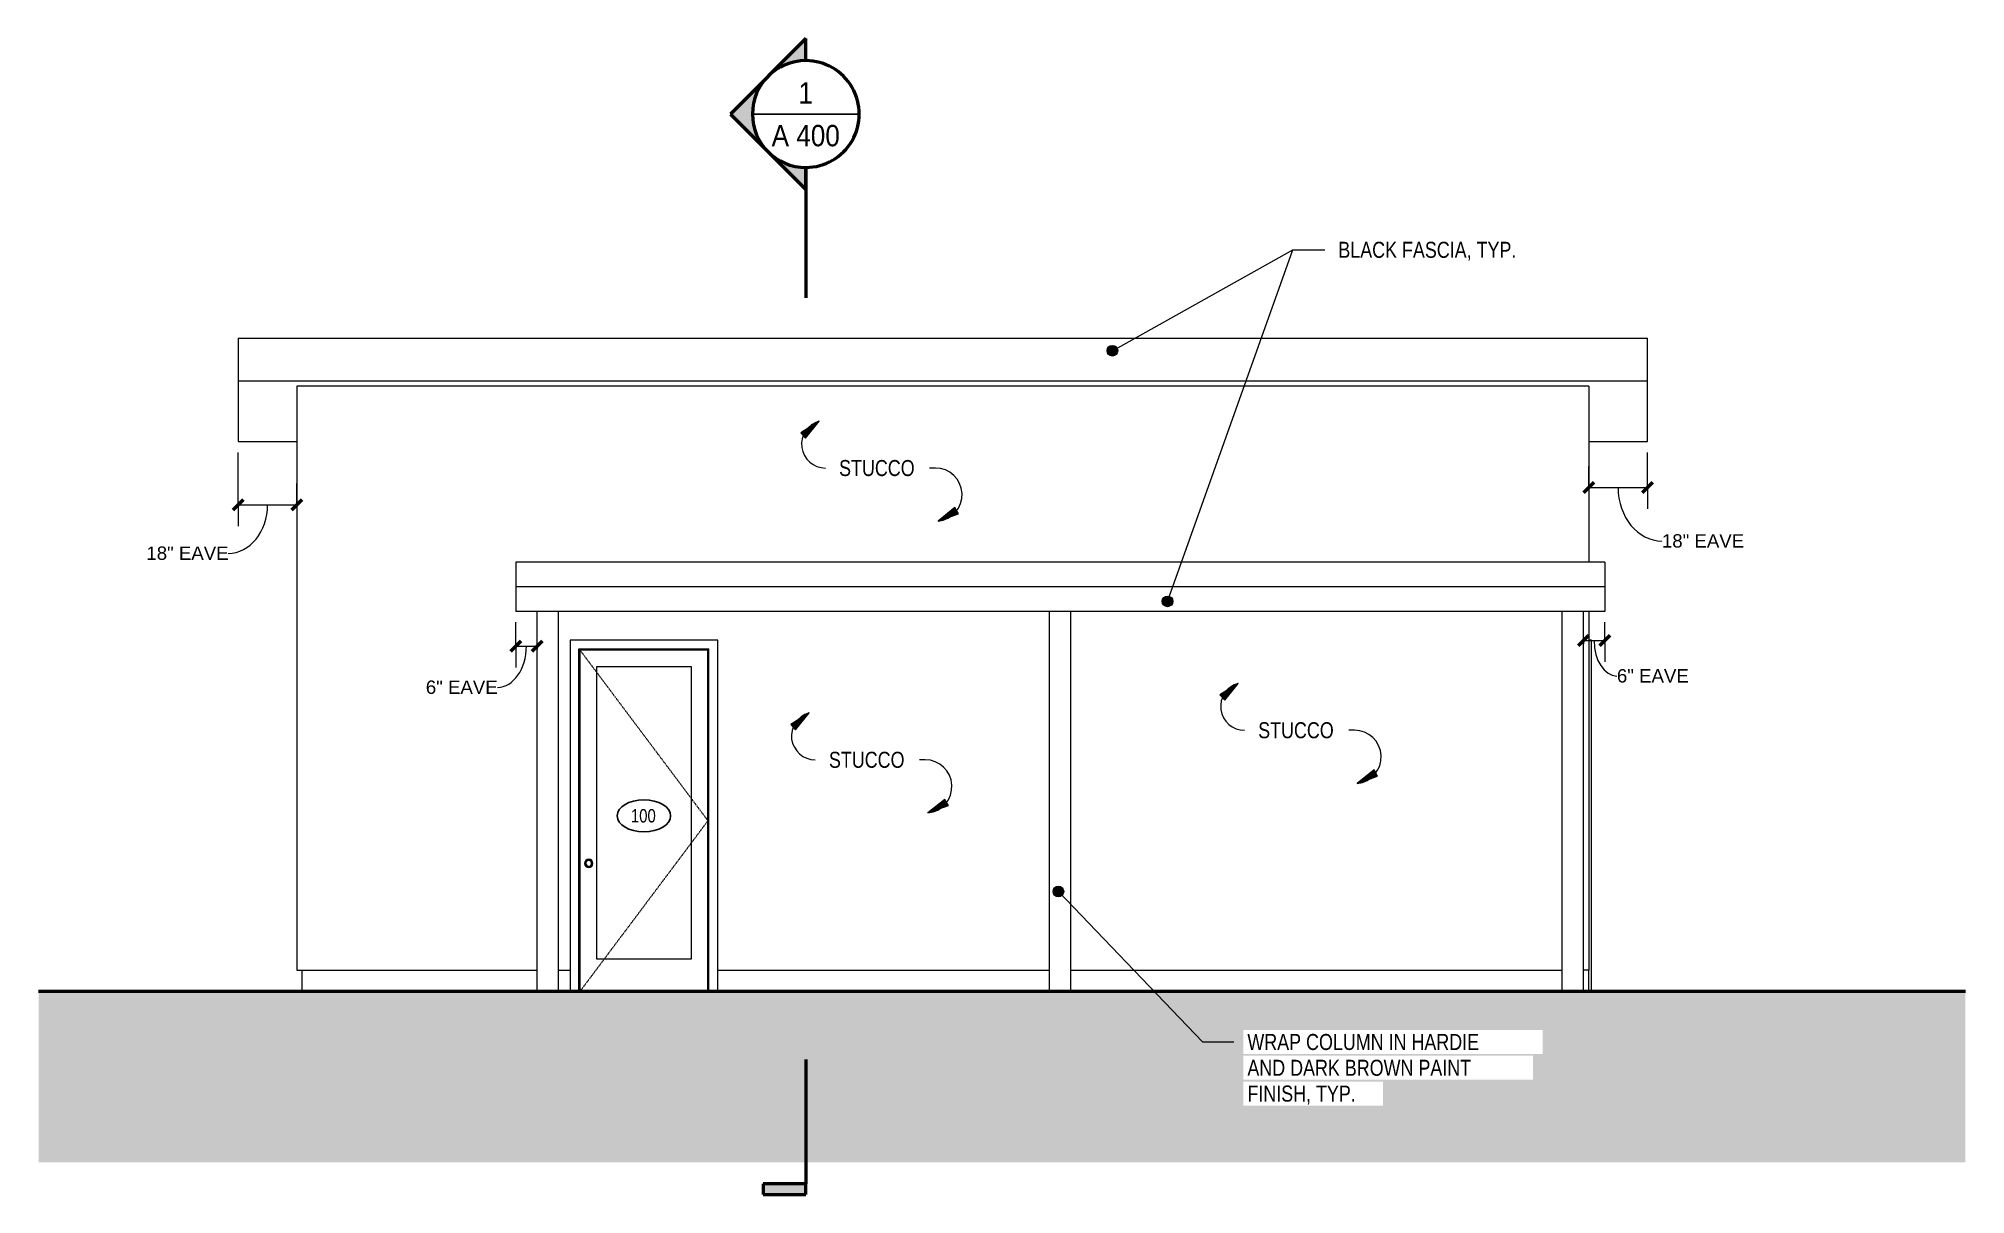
# Model space of a CAD drawing. Header units: inches. Extents: x 76 to 618, y -57 to 268.
import ezdxf

# ---------------------------------------------------------------- set-up
doc = ezdxf.new("R2010")
doc.units = ezdxf.units.IN
doc.header["$MEASUREMENT"] = 0
doc.linetypes.add('Dash 1_16_', pattern=[0.12499999999999999, 0.06249999999999999, -0.06249999999999999])
for name, color, linetype, lineweight in [('A-ANNO-DIMS', 211, 'Continuous', 13), ('A-ANNO-DIMS-48', 211, 'Continuous', 13), ('A-COLS', 52, 'Continuous', 13), ('A-DETL', 90, 'Continuous', 50), ('A-DETL-GENF', 92, 'Continuous', 18), ('A-DOOR', 31, 'Continuous', 18), ('A-DOOR-FRAM', 31, 'Continuous', 13), ('A-DOOR-IDEN', 31, 'Continuous', 25), ('A-FLOR', 192, 'Continuous', 18), ('A-ROOF', 132, 'Continuous', 18), ('A-WALL', 113, 'Continuous', 18), ('G-ANNO-SYMB', 111, 'Continuous', 13), ('G-ANNO-TEXT', 231, 'Continuous', 13)]:
    doc.layers.add(name, color=color, linetype=linetype, lineweight=lineweight)
doc.styles.add('Arial', font='arial.ttf', dxfattribs={"width": 0.875, "height": 5.999999999999995})
doc.styles.add('Arial_1', font='arial.ttf', dxfattribs={"width": 0.8, "height": 3.749999999999997})
doc.styles.add('Arial_2', font='arial.ttf', dxfattribs={"height": 3.750000000000001})
doc.styles.add('Arial_3', font='arial.ttf', dxfattribs={"width": 0.8, "height": 4.499999999999999})
doc.dimstyles.new('Linear_w__Centerline', dxfattribs={"dimscale": 12, "dimtxt": 3.825972749838638, "dimasz": 0.2500000000000001, "dimexe": 0.5000000000000001, "dimexo": 0.2500000000000001, "dimgap": 0.2500000000000001, "dimtad": 1, "dimdec": 4, "dimrnd": 0.0625, "dimzin": 3, "dimdsep": 46, "dimlunit": 4, "dimtxsty": 'Arial_2', "dimblk1": 'OBLIQUE', "dimblk2": 'OBLIQUE', "dimsah": 1, "dimcen": 0.09, "dimazin": 0, "dimtfac": 1, "dimtdec": 4, "dimtix": 1, "dimtmove": 1, "dimatfit": 3, "dimfxl": 1, "dimtvp": 1, "dimfrac": 2, "dimtolj": 1, "dimtzin": 0, "dimarcsym": 2})

# ---------------------------------------------------------------- blocks, each defined once
blk = doc.blocks.new('Full view door - 36_ x 96_-797312-WEST')
at = {"layer": 'A-DOOR', "lineweight": 13}
for p, q in [((266.9916556095567, 98.75000000000018), (225.4916556095567, 98.75000000000018)), ((225.4916556095567, 98.75000000000018), (225.4916556095567, 0)), ((266.9916556095567, 0), (266.9916556095567, 98.75000000000018)), ((227.9916556095567, 0), (227.9916556095567, 96.25000000000018)), ((227.9916556095567, 96.25000000000018), (264.4916556095567, 96.25000000000018)), ((228.2416556095567, 96.0000000000002), (228.2416556095567, -3.836930773104545e-13)), ((264.2416556095567, 96.0000000000002), (228.2416556095567, 96.0000000000002)), ((264.2416556095567, -3.836930773104545e-13), (264.2416556095567, 96.0000000000002)), ((264.4916556095567, 0), (264.4916556095567, 96.2500000000002)), ((232.9916556095564, 91.31250000000028), (259.4916556095565, 91.31250000000028)), ((232.9916556095564, 9.125000000000103), (232.9916556095564, 91.31250000000028)), ((259.4916556095565, 91.31250000000028), (259.4916556095565, 9.125000000000103)), ((259.4916556095565, 9.125000000000103), (232.9916556095564, 9.125000000000103))]:
    blk.add_line(p, q, dxfattribs=at)
at = {"layer": 'A-DOOR', "linetype": 'Dash 1_16_', "lineweight": 13}
for p, q in [((228.2416556095568, 96.0000000000002), (264.241655609557, 47.99999999999991)), ((264.241655609557, 47.99999999999991), (228.2416556095568, -5.329070518200758e-15))]:
    blk.add_line(p, q, dxfattribs=at)
at = {"layer": 'A-DOOR', "lineweight": 13}
for centre, radius, start, end in [((230.7416556095569, 36.00000000000012), 1.18110236220474, 0, 179.9999999999997), ((230.7416556095569, 36.00000000000012), 1.181102362204711, 179.9999999999998, 359.9999999999991), ((230.7416556095569, 36.00000000000001), 0.9842519685037914, 359.9999999999992, 179.9999999999992), ((230.7416556095569, 36.00000000000001), 0.9842519685037414, 179.9999999999998, 359.999999999999), ((230.7416556095569, 36.00000000000001), 0.806136518990376, 359.9999999999991, 180), ((230.7416556095569, 36.00000000000001), 0.8061365189903427, 180, 359.9999999999986)]:
    blk.add_arc(centre, radius, start, end, dxfattribs=at)
at = {"layer": 'A-DOOR-FRAM'}
for p, q in [((228.2416556095568, 0), (228.2416556095568, 96.00000000000003)), ((228.2416556095568, 96.00000000000003), (264.2416556095567, 96.00000000000003)), ((264.2416556095567, 0), (264.2416556095567, 96.00000000000003))]:
    blk.add_line(p, q, dxfattribs=at)
blk = doc.blocks.new('Full view door - 36_ x 96_-728582-WEST')
at = {"layer": 'A-DOOR', "lineweight": 13}
for p, q in [((512.4916556095953, 98.75000000000021), (511.7416556095953, 98.75000000000021)), ((512.4916556095953, 0), (512.4916556095953, 98.75000000000018)), ((511.7416556095953, 0), (511.7416556095953, 6.000000000000026))]:
    blk.add_line(p, q, dxfattribs=at)
blk = doc.blocks.new('Section - Section Tail-382968-WEST')
at = {"layer": 'G-ANNO-SYMB'}
blk.add_hatch(color=256, dxfattribs=at).paths.add_polyline_path([(279.7474615835977, -53.99999999999989), (291.7474615835977, -54), (291.7474615835977, -57), (279.7474615835977, -56.99999999999989)])
at = {"layer": 'G-ANNO-SYMB', "lineweight": 50}
for p, q in [((279.7474615835977, -53.99999999999989), (279.7474615835977, -56.99999999999989)), ((291.7474615835977, -54), (279.7474615835977, -53.99999999999989)), ((291.7474615835977, -57), (291.7474615835977, -54)), ((279.7474615835977, -56.99999999999989), (291.7474615835977, -57))]:
    blk.add_line(p, q, dxfattribs=at)
blk = doc.blocks.new('Section - Section Head-237414-WEST')
at = {"layer": 'G-ANNO-SYMB'}
h = blk.add_hatch(color=256, dxfattribs=at)
edge = h.paths.add_edge_path()
edge.add_line((291.747461583598, 267.7547980143888), (281.1408598657997, 257.1481962965905))
edge.add_arc((291.7474615835977, 246.5415945787924), 14.99999999999998, 89.99999999999949, 134.9999999999999, ccw=False)
edge.add_line((291.747461583598, 261.5415945787923), (291.747461583598, 267.7547980143888))
h = blk.add_hatch(color=256, dxfattribs=at)
edge = h.paths.add_edge_path()
edge.add_line((270.5342581480015, 246.5415945787925), (281.1408598657995, 235.9349928609943))
edge.add_arc((291.7474615835977, 246.5415945787923), 14.99999999999984, 135.0000000000001, 224.9999999999995, ccw=False)
edge.add_line((281.1408598657996, 257.1481962965905), (270.5342581480015, 246.5415945787925))
h = blk.add_hatch(color=256, dxfattribs=at)
edge = h.paths.add_edge_path()
edge.add_line((291.7474615835977, 225.3283911431959), (291.7474615835978, 231.5415945787923))
edge.add_arc((291.7474615835977, 246.5415945787923), 14.99999999999992, 224.9999999999991, 269.9999999999998, ccw=False)
edge.add_line((281.1408598657995, 235.9349928609943), (291.7474615835977, 225.3283911431959))
at = {"layer": 'G-ANNO-SYMB', "lineweight": 50}
for p, q in [((291.7474615835977, 267.7547980143888), (270.5342581480013, 246.5415945787926)), ((291.7474615835977, 261.5415945787923), (291.7474615835977, 267.7547980143888)), ((270.5342581480013, 246.5415945787926), (291.7474615835978, 225.328391143196)), ((291.7474615835978, 225.328391143196), (291.7474615835978, 231.5415945787923))]:
    blk.add_line(p, q, dxfattribs=at)
at = {"layer": 'G-ANNO-SYMB', "lineweight": 25}
for p, q in [((281.1408598657997, 257.1481962965905), (291.747461583598, 267.7547980143888)), ((291.747461583598, 267.7547980143888), (291.747461583598, 261.5415945787923)), ((270.5342581480015, 246.5415945787925), (281.1408598657996, 257.1481962965905)), ((281.1408598657995, 235.9349928609943), (270.5342581480015, 246.5415945787925)), ((291.7474615835977, 225.3283911431959), (281.1408598657995, 235.9349928609943)), ((291.7474615835978, 231.5415945787923), (291.7474615835977, 225.3283911431959))]:
    blk.add_line(p, q, dxfattribs=at)
at = {"layer": 'G-ANNO-SYMB', "lineweight": 50}
for radius, start, end in [(15.00000000000001, 90.00000000000006, 269.999999999999), (15.00000000000007, 269.9999999999996, 89.9999999999998)]:
    blk.add_arc((291.7474615835977, 246.5415945787923), radius, start, end, dxfattribs=at)
at = {"layer": 'G-ANNO-SYMB', "lineweight": 25}
for centre, radius, start, end in [((291.7474615835977, 246.5415945787924), 14.99999999999998, 89.99999999999919, 134.9999999999995), ((291.7474615835977, 246.5415945787923), 14.99999999999984, 134.9999999999998, 224.9999999999991), ((291.7474615835977, 246.5415945787923), 14.99999999999992, 224.9999999999988, 269.9999999999994)]:
    blk.add_arc(centre, radius, start, end, dxfattribs=at)
blk = doc.blocks.new('Door Tag 5-64 inch - Door Tag 5-64 inch-593364-WEST')
at = {"layer": 'A-DOOR-IDEN'}
blk.add_ellipse((246.2416556095567, 49.37499999999987), major_axis=(-7.5, 2.710459514068401e-14), ratio=0.6, dxfattribs=at)
blk = doc.blocks.new('DIMBLOCK1-WEST')
at = {"layer": 'A-ANNO-DIMS-48'}
for p, q in [((132.2416556095574, 136.7610573627827), (132.2416556095575, 151.5000000000002)), ((148.7416556095574, 136.7610573627827), (148.7416556095573, 142.7610573627827)), ((132.2416556095576, 136.7610573627827), (148.7416556095576, 136.7610573627827)), ((132.2416556095574, 136.7610573627827), (132.2416556095574, 130.7610573627827)), ((148.7416556095574, 136.7610573627827), (148.7416556095575, 135.8823777063424))]:
    blk.add_line(p, q, dxfattribs=at)
at = {"layer": 'A-ANNO-DIMS-48', "lineweight": 50}
for p, q in [((132.2416556095576, 136.7610573627827), (130.7416556095575, 135.2610573627827)), ((132.2416556095576, 136.7610573627827), (133.7416556095576, 138.2610573627827)), ((148.7416556095576, 136.7610573627827), (147.2416556095575, 135.2610573627827)), ((148.7416556095576, 136.7610573627827), (150.2416556095576, 138.2610573627827))]:
    blk.add_line(p, q, dxfattribs=at)
at = {"layer": 'A-ANNO-DIMS-48'}
blk.add_ellipse((129.4534589221186, 136.7610573627827), major_axis=(0, 13.64330151640249), ratio=0.8090561272261257, start_param=3.141592653589794, end_param=4.712388980384685, dxfattribs=at)
at = {"layer": 'A-ANNO-DIMS-48', "color": 0, "insert": (106.4387613038583, 125.0430611503033), "char_height": 3.750000000000001, "width": 27.61763714191214, "attachment_point": 1, "line_spacing_factor": 0.9417779076525877, "style": 'Arial_2'}
blk.add_mtext('18" EAVE', dxfattribs=at)
blk = doc.blocks.new('_Oblique')
at = {"color": 0, "linetype": 'ByBlock', "lineweight": -2}
blk.add_line((-0.5, -0.5), (0.5, 0.5), dxfattribs=at)
blk = doc.blocks.new('DIMBLOCK2-WEST')
at = {"layer": 'A-ANNO-DIMS-48'}
for p, q in [((511.7416556095577, 141.6494184943861), (511.7416556095577, 147.6494184943862)), ((528.2416556095576, 141.6494184943861), (528.2416556095578, 151.5000000000002)), ((511.7416556095578, 141.6494184943861), (528.2416556095578, 141.6494184943861)), ((511.7416556095577, 141.6494184943861), (511.7416556095577, 140.7707388379457)), ((528.2416556095576, 141.6494184943861), (528.2416556095576, 135.6494184943861))]:
    blk.add_line(p, q, dxfattribs=at)
at = {"layer": 'A-ANNO-DIMS-48', "lineweight": 50}
for p, q in [((511.7416556095578, 141.6494184943861), (510.2416556095577, 140.1494184943861)), ((511.7416556095578, 141.6494184943861), (513.2416556095576, 143.1494184943861)), ((528.2416556095578, 141.6494184943861), (526.7416556095578, 140.1494184943861)), ((528.2416556095578, 141.6494184943861), (529.7416556095579, 143.1494184943861))]:
    blk.add_line(p, q, dxfattribs=at)
at = {"layer": 'A-ANNO-DIMS-48'}
blk.add_ellipse((532.3111821169457, 141.6494184943861), major_axis=(0, 15.07702887251757), ratio=0.817105718345088, start_param=1.570796326794898, end_param=3.141592653589789, dxfattribs=at)
at = {"layer": 'A-ANNO-DIMS-48', "color": 0, "insert": (532.3111821169457, 128.4976949257916), "char_height": 3.750000000000001, "width": 27.61763714191214, "attachment_point": 1, "line_spacing_factor": 0.9417779076525877, "style": 'Arial_2'}
blk.add_mtext('18" EAVE', dxfattribs=at)
blk = doc.blocks.new('DIMBLOCK3-WEST')
at = {"layer": 'A-ANNO-DIMS-48'}
for p, q in [((510.241655609558, 98.6105819854054), (510.241655609558, 104.6105819854054)), ((516.2416556095575, 98.6105819854054), (516.2416556095575, 103.7500000000001)), ((510.2416556095582, 98.6105819854054), (516.2416556095576, 98.6105819854054)), ((510.241655609558, 98.6105819854054), (510.241655609558, 97.73190232896503)), ((516.2416556095575, 98.6105819854054), (516.2416556095575, 92.6105819854054))]:
    blk.add_line(p, q, dxfattribs=at)
at = {"layer": 'A-ANNO-DIMS-48', "lineweight": 50}
for p, q in [((510.2416556095582, 98.6105819854054), (508.7416556095582, 97.1105819854054)), ((510.2416556095582, 98.6105819854054), (511.7416556095582, 100.1105819854054)), ((516.2416556095576, 98.6105819854054), (514.7416556095576, 97.1105819854054)), ((516.2416556095576, 98.6105819854054), (517.7416556095575, 100.1105819854054))]:
    blk.add_line(p, q, dxfattribs=at)
at = {"layer": 'A-ANNO-DIMS-48'}
blk.add_ellipse((519.6647467261195, 98.6105819854054), major_axis=(0, 9.953196767638103), ratio=0.64532946213277, start_param=1.570796326794898, end_param=3.141592653589789, dxfattribs=at)
at = {"layer": 'A-ANNO-DIMS-48', "color": 0, "insert": (519.6647467261195, 90.58269052169042), "char_height": 3.750000000000001, "width": 24.15660333128888, "attachment_point": 1, "line_spacing_factor": 0.9417779076525877, "style": 'Arial_2'}
blk.add_mtext('6" EAVE', dxfattribs=at)
blk = doc.blocks.new('DIMBLOCK4-WEST')
at = {"layer": 'A-ANNO-DIMS-48'}
for p, q in [((210.2416556095574, 97.0607443946548), (210.2416556095574, 103.7500000000001)), ((216.2416556095577, 97.0607443946548), (216.2416556095577, 103.0607443946548)), ((210.2416556095574, 97.0607443946548), (216.2416556095577, 97.0607443946548)), ((210.2416556095574, 97.0607443946548), (210.2416556095574, 91.0607443946548)), ((216.2416556095577, 97.0607443946548), (216.2416556095577, 96.18206473821444))]:
    blk.add_line(p, q, dxfattribs=at)
at = {"layer": 'A-ANNO-DIMS-48', "lineweight": 50}
for p, q in [((210.2416556095574, 97.0607443946548), (211.7416556095574, 98.5607443946548)), ((216.2416556095577, 97.0607443946548), (217.7416556095577, 98.5607443946548)), ((210.2416556095574, 97.0607443946548), (208.7416556095574, 95.5607443946548)), ((216.2416556095577, 97.0607443946548), (214.7416556095576, 95.5607443946548))]:
    blk.add_line(p, q, dxfattribs=at)
at = {"layer": 'A-ANNO-DIMS-48'}
blk.add_ellipse((205.0926247633747, 97.0607443946548), major_axis=(0, 11.59102086422779), ratio=0.7030468620182044, start_param=3.141592653589789, end_param=4.712388980384685, dxfattribs=at)
at = {"layer": 'A-ANNO-DIMS-48', "color": 0, "insert": (184.9621219873005, 87.39502883435013), "char_height": 3.750000000000001, "width": 24.15660333128888, "attachment_point": 1, "line_spacing_factor": 0.9417779076525877, "style": 'Arial_2'}
blk.add_mtext('6" EAVE', dxfattribs=at)

msp = doc.modelspace()

# ---------------------------------------------------------------- hatches: boundary and pattern name
at = {"layer": 'A-DETL-GENF', "lineweight": 13}
h = msp.add_hatch(dxfattribs=at)
h.set_pattern_fill('FP_1', color=9, style=0, pattern_type=2)
h.set_pattern_definition([(45, (683.485, 0), (0, 8.485281374238571), [5.423999999999999, -6.576000000000001]), (45, (684.444, -0.9588399999999999), (0, 8.485281374238571), [5.423999999999999, -6.576000000000001]), (45, (685.4019999999999, -1.918), (0, 8.485281374238571), [5.423999999999999, -6.576000000000001]), (45, (686.3610000000001, -2.877), (0, 8.485281374238571), [5.423999999999999, -6.576000000000001]), (45, (687.32, -3.835), (0, 8.485281374238571), [5.423999999999999, -6.576000000000001]), (135, (683.077, 0.40729), (-8.485281374238571, 8.881784197001252e-16), [5.423999999999999, -6.576000000000001]), (135, (684.0360000000001, 1.366), (-8.485281374238571, 8.881784197001252e-16), [5.423999999999999, -6.576000000000001]), (135, (684.995, 2.325), (-8.485281374238571, 8.881784197001252e-16), [5.423999999999999, -6.576000000000001]), (135, (685.954, 3.284), (-8.485281374238571, 8.881784197001252e-16), [5.423999999999999, -6.576000000000001]), (135, (686.913, 4.243), (-8.485281374238571, 8.881784197001252e-16), [5.423999999999999, -6.576000000000001])])
h.paths.add_polyline_path([(617.6074794284692, -48.00000000000189), (617.6074794284692, -1.747935129969848e-12), (76.13666118331473, -4.263256414560606e-14), (76.13666118331473, -48.00000000000014), (482.2397755386303, -48.00000000000146)])
at = {"layer": 'G-ANNO-TEXT'}
h = msp.add_hatch(color=7, dxfattribs=at)
edge = h.paths.add_edge_path()
edge.add_arc((377.8865558652992, 180.0600996979914), 1.499999999999993, 0, 360)
for points in [[(295.5061896267794, 160.242290658905), (290.3625079027866, 156.9941117722715), (291.7002466152415, 155.4964582187281)], [(328.9307329914592, 132.1401080047769), (334.6466814706786, 134.2224290031384), (333.6573310513058, 135.96991198644)], [(413.2691162342963, 86.57561410266023), (408.1254345103035, 83.32743521602649), (409.4631732227587, 81.82978166248319)], [(292.6529028587552, 78.27514350477352), (287.5092211347625, 75.02696461813959), (288.8469598472174, 73.52931106459633)], [(446.6936595989758, 58.47343144853217), (452.4096080781956, 60.55575244689356), (451.4202576588228, 62.30323543019511)], [(326.0774462234349, 50.17296085064547), (331.7933947026546, 52.25528184900692), (330.8040442832817, 54.00276483230846)]]:
    msp.add_hatch(color=7, dxfattribs=at).paths.add_polyline_path(points)
h = msp.add_hatch(color=7, dxfattribs=at)
edge = h.paths.add_edge_path()
edge.add_arc((393.3980602950999, 109.6345040334493), 1.49999999999996, 0, 360)
h = msp.add_hatch(color=7, dxfattribs=at)
edge = h.paths.add_edge_path()
edge.add_arc((362.7051081223973, 28.11981879401835), 1.499999999999969, 0, 360)

# ---------------------------------------------------------------- linework, layer by layer
at = {"layer": 'A-COLS'}
for p, q in [((216.2416556095571, 0), (216.2416556095571, 106.7500000000001)), ((222.2416556095571, 0), (222.2416556095571, 106.7500000000001)), ((360.2416556095574, 0), (360.2416556095574, 106.7500000000001)), ((366.2416556095575, 0), (366.2416556095575, 106.7500000000001)), ((504.2416556095575, 0), (504.2416556095575, 106.7500000000001)), ((510.2416556095577, 0), (510.2416556095577, 106.7500000000001))]:
    msp.add_line(p, q, dxfattribs=at)
at = {"layer": 'A-DETL'}
msp.add_line((617.6074794284692, -1.786327116095386e-12), (76.13666118331547, -3.642014640491937e-14), dxfattribs=at)
at = {"layer": 'A-FLOR'}
msp.add_line((150.2416556095567, 0), (150.2416556095567, 6.000000000000007), dxfattribs=at)
at = {"layer": 'A-ROOF'}
for p, q in [((132.2416556095568, 183.5415945787925), (132.2416556095555, 154.5000000000002)), ((132.2416556095567, 183.5415945787925), (528.241655609557, 183.5415945787925)), ((528.2416556095557, 154.5000000000002), (528.241655609557, 183.5415945787925)), ((528.241655609557, 171.5000000000003), (132.2416556095567, 171.5000000000003)), ((132.2416556095553, 154.5000000000002), (148.7416556095565, 154.5000000000002)), ((511.741655609557, 154.5000000000002), (528.2416556095556, 154.5000000000002)), ((516.241655609557, 120.6492635042953), (210.241655609557, 120.6492635042953)), ((210.2416556095569, 120.6492635042953), (210.2416556095573, 106.7500000000001)), ((516.241655609557, 120.6492635042953), (516.2416556095574, 106.7500000000001)), ((210.2416556095573, 113.7742635042956), (516.2416556095574, 113.7742635042956)), ((516.2416556095574, 106.7500000000001), (210.2416556095573, 106.7500000000001))]:
    msp.add_line(p, q, dxfattribs=at)
at = {"layer": 'A-WALL'}
for p, q in [((511.741655609557, 170.1250000000002), (148.7416556095565, 170.1250000000002)), ((148.7416556095565, 170.1250000000002), (148.7416556095566, 6.000000000000007)), ((511.741655609557, 170.1250000000002), (511.741655609557, 120.6492635042956)), ((511.741655609557, 106.7500000000001), (511.741655609557, 6.000000000000007)), ((148.7416556095566, 6.000000000000007), (216.2416556095571, 6.000000000000007)), ((222.2416556095572, 6.000000000000007), (225.4916556095567, 6.000000000000007)), ((266.9916556095567, 6.000000000000007), (360.2416556095575, 6.000000000000007)), ((366.2416556095576, 6.000000000000007), (504.2416556095572, 6.000000000000007)), ((511.741655609557, 6.000000000000007), (510.2416556095575, 6.000000000000007))]:
    msp.add_line(p, q, dxfattribs=at)
at = {"layer": 'G-ANNO-SYMB', "lineweight": 25}
msp.add_line((276.7474615835978, 246.5415945787925), (306.7474615835978, 246.5415945787925), dxfattribs=at)
at = {"layer": 'G-ANNO-SYMB', "lineweight": 50}
for p, q in [((291.7474615835978, 231.5415945787925), (291.7474615835978, 194.8820951984275)), ((291.7474615835978, -19.04499670155437), (291.7474615835978, -54.00000000000006))]:
    msp.add_line(p, q, dxfattribs=at)
at = {"layer": 'G-ANNO-TEXT', "color": 7}
for p, q in [((377.8865558652992, 180.0600996979914), (428.5972434242635, 208.398425098589)), ((393.3980602950999, 109.6345040334493), (428.5972434242635, 208.398425098589)), ((428.5972434242635, 208.398425098589), (437.54618828761, 208.398425098589)), ((428.5972434242635, 208.398425098589), (437.54618828761, 208.398425098589)), ((295.5061896267794, 160.242290658905), (290.3625079027866, 156.9941117722715)), ((291.7002466152415, 155.4964582187281), (295.5061896267794, 160.242290658905)), ((290.3625079027866, 156.9941117722715), (291.7002466152415, 155.4964582187281)), ((328.1580121740916, 147.0881184076566), (326.5346806751937, 147.0881184076566)), ((333.6573310513058, 135.96991198644), (328.9307329914592, 132.1401080047769)), ((334.6466814706786, 134.2224290031384), (333.6573310513058, 135.96991198644)), ((328.9307329914592, 132.1401080047769), (334.6466814706786, 134.2224290031384)), ((413.2691162342963, 86.57561410266023), (408.1254345103035, 83.32743521602649)), ((408.1254345103035, 83.32743521602649), (409.4631732227587, 81.82978166248319)), ((409.4631732227587, 81.82978166248319), (413.2691162342963, 86.57561410266023)), ((292.6529028587552, 78.27514350477352), (287.5092211347625, 75.02696461813959)), ((288.8469598472174, 73.52931106459633), (292.6529028587552, 78.27514350477352)), ((287.5092211347625, 75.02696461813959), (288.8469598472174, 73.52931106459633)), ((445.9209387816086, 73.42144185141179), (444.2976072827111, 73.42144185141179)), ((325.3047254060676, 65.12097125352503), (323.6813939071699, 65.12097125352503)), ((451.4202576588228, 62.30323543019511), (446.6936595989758, 58.47343144853217)), ((446.6936595989758, 58.47343144853217), (452.4096080781956, 60.55575244689356)), ((452.4096080781956, 60.55575244689356), (451.4202576588228, 62.30323543019511)), ((330.8040442832817, 54.00276483230846), (326.0774462234349, 50.17296085064547)), ((326.0774462234349, 50.17296085064547), (331.7933947026546, 52.25528184900692)), ((331.7933947026546, 52.25528184900692), (330.8040442832817, 54.00276483230846)), ((362.7051081223973, 28.11981879401835), (403.1699022870952, -14.16070331396724)), ((403.1699022870952, -14.16070331396724), (411.9891522973497, -14.16070331396724))]:
    msp.add_line(p, q, dxfattribs=at)
for centre, radius in [((377.8865558652992, 180.0600996979914), 1.499999999999993), ((393.3980602950999, 109.6345040334493), 1.49999999999996), ((362.7051081223973, 28.11981879401835), 1.499999999999969)]:
    msp.add_circle(centre, radius, dxfattribs=at)
for centre, radius, start, end in [((297.254680675194, 153.7814118053155), 6.693293397659015, 105.1430763702683, 269.9999999999996), ((328.1580121740913, 139.5941407334427), 7.493977674213894, 275.9184154447743, 89.99999999999913), ((415.0176072827111, 80.11473524907078), 6.693293397659059, 105.1430763702698, 269.9999999999982), ((294.40139390717, 71.81426465118403), 6.693293397659044, 105.1430763702695, 269.9999999999982), ((445.9209387816086, 65.92746417719796), 7.493977674213745, 275.9184154447718, 90), ((325.3047254060675, 57.62699357931128), 7.493977674213689, 275.9184154447719, 89.99999999999913)]:
    msp.add_arc(centre, radius, start, end, dxfattribs=at)

# ---------------------------------------------------------------- block references
at = {"layer": 'A-DOOR'}
for name in ['Full view door - 36_ x 96_-797312-WEST', 'Full view door - 36_ x 96_-728582-WEST']:
    msp.add_blockref(name, (0, 0), dxfattribs=at)
at = {"layer": 'A-DOOR-IDEN'}
msp.add_blockref('Door Tag 5-64 inch - Door Tag 5-64 inch-593364-WEST', (0, 0), dxfattribs=at)
at = {"layer": 'G-ANNO-SYMB', "lineweight": 25}
for name in ['Section - Section Head-237414-WEST', 'Section - Section Tail-382968-WEST']:
    msp.add_blockref(name, (0, 0), dxfattribs=at)

# ---------------------------------------------------------------- texts
at = {"layer": 'A-DOOR-IDEN', "lineweight": 13, "insert": (242.5934086493874, 51.27064622808511), "char_height": 3.749999999999997, "width": 8.726399999999991, "attachment_point": 1, "style": 'Arial_1'}
msp.add_mtext('100', dxfattribs=at)
at = {"layer": 'G-ANNO-SYMB', "char_height": 5.999999999999995, "attachment_point": 1, "style": 'Arial'}
for s, insert, width in [('1', (289.680378162282, 255.4984144458314), 4.904812499999994), ('A 400', (282.140220681967, 243.482059212821), 23.19843749999997)]:
    msp.add_mtext(s, dxfattribs=dict(at, insert=insert, width=width))
at = {"layer": 'G-ANNO-TEXT', "color": 7, "insert": (441.3861882876099, 210.6484250985891), "char_height": 4.499999999999999, "width": 61.08479999999999, "attachment_point": 1, "style": 'Arial_3', "bg_fill": 3, "box_fill_scale": 1.25, "bg_fill_color": 256, "bg_fill_true_color": 13158600, "bg_fill_transparency": 0}
msp.add_mtext('BLACK FASCIA, TYP.', dxfattribs=at)
at = {"layer": 'G-ANNO-TEXT', "color": 7, "char_height": 4.499999999999999, "width": 26.17919999999999, "attachment_point": 1, "style": 'Arial_3'}
for insert in [(301.0946806751938, 149.3381184076566), (418.8576072827111, 75.67144185141181), (298.24139390717, 67.37097125352504)]:
    msp.add_mtext('STUCCO', dxfattribs=dict(at, insert=insert))

# ---------------------------------------------------------------- dimensions: what is measured, and where the dimension line sits
at = {"layer": 'A-ANNO-DIMS'}
for base, p1, p2, text, override, picture, middle in [((148.7416556095574, 136.7610573627827), (132.2416556095575, 154.5000000000002), (148.7416556095574, 138.8823777063424), '18" EAVE', {"dimpost": '<>', "dimfxl": 22.71915768921368}, 'DIMBLOCK1-WEST', (120.2475798748144, 122.5430611503033)), ((528.2416556095578, 141.6494184943861), (511.7416556095577, 143.7707388379457), (528.2416556095578, 154.5000000000002), '18" EAVE', {"dimpost": '<>', "dimfxl": 19.68164233705046}, 'DIMBLOCK2-WEST', (546.1200006879018, 125.9976949257916)), ((216.2416556095577, 97.0607443946548), (210.2416556095574, 106.7500000000001), (216.2416556095577, 99.18206473821444), '6" EAVE', {"dimpost": '<>', "dimfxl": 9.657828126788251}, 'DIMBLOCK4-WEST', (197.040423652945, 84.89502883435013)), ((516.2416556095575, 98.6105819854054), (510.241655609558, 100.731902328965), (516.2416556095575, 106.7500000000001), '6" EAVE', {"dimpost": '<>', "dimfxl": 8.498087995432357}, 'DIMBLOCK3-WEST', (531.7430483917639, 88.08269052169042))]:
    dim = msp.add_linear_dim(base=base, p1=p1, p2=p2, text=text, dimstyle='Linear_w__Centerline', override=override, dxfattribs=at)
    dim.commit()
    dim.dimension.update_dxf_attribs({"geometry": picture, "text_midpoint": middle, "dimtype": 160})

# ---------------------------------------------------------------- next in the draw order: texts
at = {"layer": 'G-ANNO-TEXT', "color": 7, "insert": (415.8291522973496, -11.91070331396724), "char_height": 4.499999999999999, "width": 81.80999999999999, "attachment_point": 1, "style": 'Arial_3', "bg_fill": 3, "box_fill_scale": 1.25, "bg_fill_color": 256, "bg_fill_true_color": 13158600, "bg_fill_transparency": 0}
msp.add_mtext('WRAP COLUMN IN HARDIE ', dxfattribs=at)

# ---------------------------------------------------------------- next in the draw order: texts
at = {"layer": 'G-ANNO-TEXT', "color": 7, "insert": (415.8291522973496, -19.16070331396725), "char_height": 4.499999999999999, "width": 79.14359999999999, "attachment_point": 1, "style": 'Arial_3', "bg_fill": 3, "box_fill_scale": 1.25, "bg_fill_color": 256, "bg_fill_true_color": 13158600, "bg_fill_transparency": 0}
msp.add_mtext('AND DARK BROWN PAINT ', dxfattribs=at)

# ---------------------------------------------------------------- next in the draw order: texts
at = {"layer": 'G-ANNO-TEXT', "color": 7, "insert": (415.8291522973496, -26.41070331396726), "char_height": 4.499999999999999, "width": 36.96599999999999, "attachment_point": 1, "style": 'Arial_3', "bg_fill": 3, "box_fill_scale": 1.25, "bg_fill_color": 256, "bg_fill_true_color": 13158600, "bg_fill_transparency": 0}
msp.add_mtext('FINISH, TYP.', dxfattribs=at)

doc.saveas('drawing.dxf')
